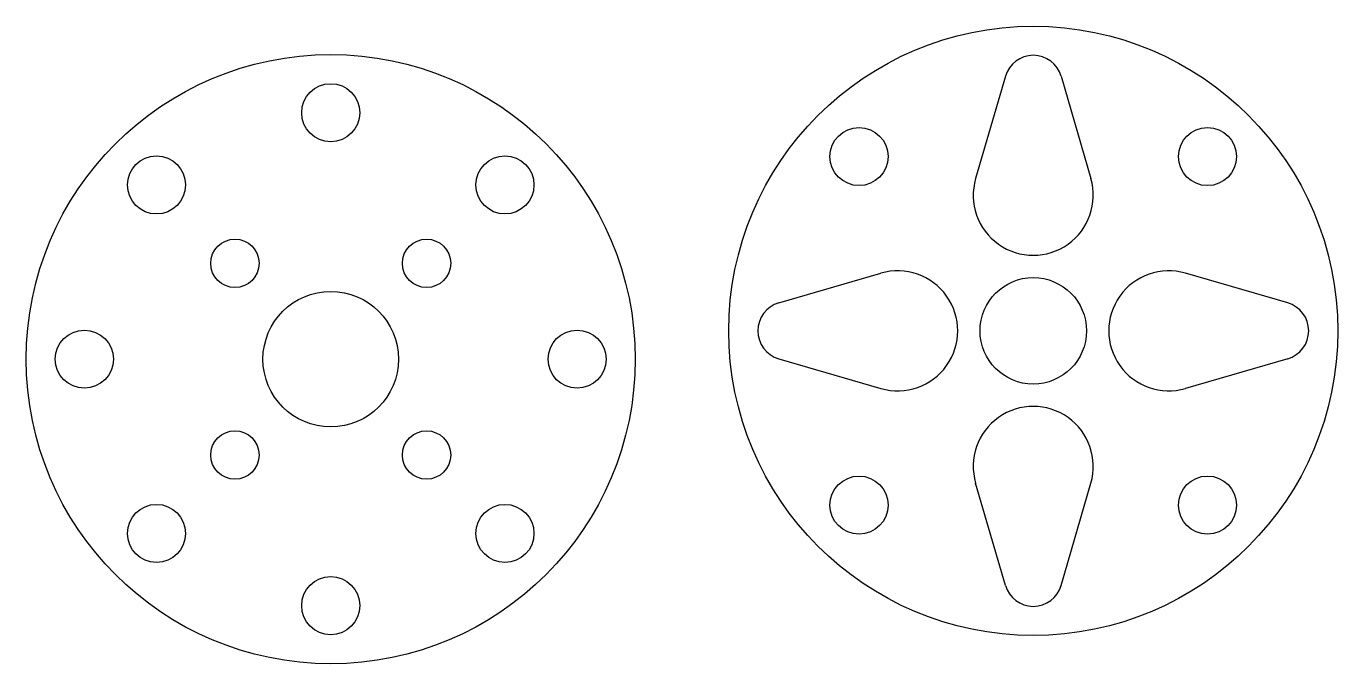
# Model space of a CAD drawing. Header units: millimetres. Extents: x 4.5 to 72.3, y 268.8 to 301.7.
import ezdxf

# ---------------------------------------------------------------- set-up
doc = ezdxf.new("R2010")
doc.units = ezdxf.units.MM
doc.layers.add('Default', color=7, linetype='Continuous')

# ---------------------------------------------------------------- blocks, each defined once
blk = doc.blocks.new('SE')
at = {"layer": 'Default', "color": 7, "linetype": 'Continuous'}
for centre in [(20.246, 297.275), (7.518, 284.547), (32.974, 284.547), (20.246, 271.82)]:
    blk.add_circle(centre, 1.5, dxfattribs=at)
blk = doc.blocks.new('SE2')
at = {"layer": 'Default', "color": 7, "linetype": 'Continuous'}
for p, q in [((55.097, 299.158), (53.561, 293.877)), ((57.977, 299.158), (59.514, 293.877))]:
    blk.add_line(p, q, dxfattribs=at)
blk.add_arc((56.537, 293.011), 3.1, 163.77958, 16.22042, dxfattribs=at)
blk = doc.blocks.new('SE3')
at = {"layer": 'Default', "color": 7, "linetype": 'Continuous'}
for p, q in [((43.39, 287.452), (48.671, 288.988)), ((43.39, 284.571), (48.671, 283.035))]:
    blk.add_line(p, q, dxfattribs=at)
blk.add_arc((49.537, 286.011), 3.1, 253.77958, 106.22042, dxfattribs=at)
blk = doc.blocks.new('SE4')
at = {"layer": 'Default', "color": 7, "linetype": 'Continuous'}
for p, q in [((55.097, 272.864), (53.561, 278.145)), ((57.977, 272.864), (59.514, 278.145))]:
    blk.add_line(p, q, dxfattribs=at)
blk.add_arc((56.537, 279.011), 3.1, 343.77958, 196.22042, dxfattribs=at)
blk = doc.blocks.new('SE5')
at = {"layer": 'Default', "color": 7, "linetype": 'Continuous'}
for p, q in [((69.684, 287.452), (64.403, 288.988)), ((69.684, 284.571), (64.403, 283.035))]:
    blk.add_line(p, q, dxfattribs=at)
blk.add_arc((63.537, 286.011), 3.1, 73.77958, 286.22042, dxfattribs=at)
blk = doc.blocks.new('SE1')
at = {"layer": 'Default'}
for name in ['SE2', 'SE3', 'SE5', 'SE4']:
    blk.add_blockref(name, (0, 0), dxfattribs=at)
blk = doc.blocks.new('SE6')
at = {"layer": 'Default', "color": 7, "linetype": 'Continuous'}
for centre, start, end in [((56.537, 298.739), 16.22042, 163.77958), ((43.809, 286.011), 106.22042, 253.77958), ((69.265, 286.011), 286.22042, 73.77958), ((56.537, 273.283), 196.22042, 343.77958)]:
    blk.add_arc(centre, 1.5, start, end, dxfattribs=at)

msp = doc.modelspace()

# ---------------------------------------------------------------- linework, layer by layer
at = {"layer": 'Default', "color": 7, "linetype": 'Continuous'}
for centre, radius in [((56.537, 286.011), 15.73), ((20.246, 284.547), 15.73), ((47.537, 295.011), 1.5), ((65.537, 295.011), 1.5), ((11.246, 293.547), 1.5), ((29.246, 293.547), 1.5), ((15.297, 289.497), 1.25), ((25.196, 289.497), 1.25), ((56.537, 286.011), 2.75), ((20.246, 284.547), 3.5), ((15.297, 279.598), 1.25), ((25.196, 279.598), 1.25), ((47.537, 277.011), 1.5), ((65.537, 277.011), 1.5), ((11.246, 275.547), 1.5), ((29.246, 275.547), 1.5)]:
    msp.add_circle(centre, radius, dxfattribs=at)

# ---------------------------------------------------------------- block references
at = {"layer": 'Default'}
for name in ['SE6', 'SE1', 'SE']:
    msp.add_blockref(name, (0, 0), dxfattribs=at)

doc.saveas('drawing.dxf')
